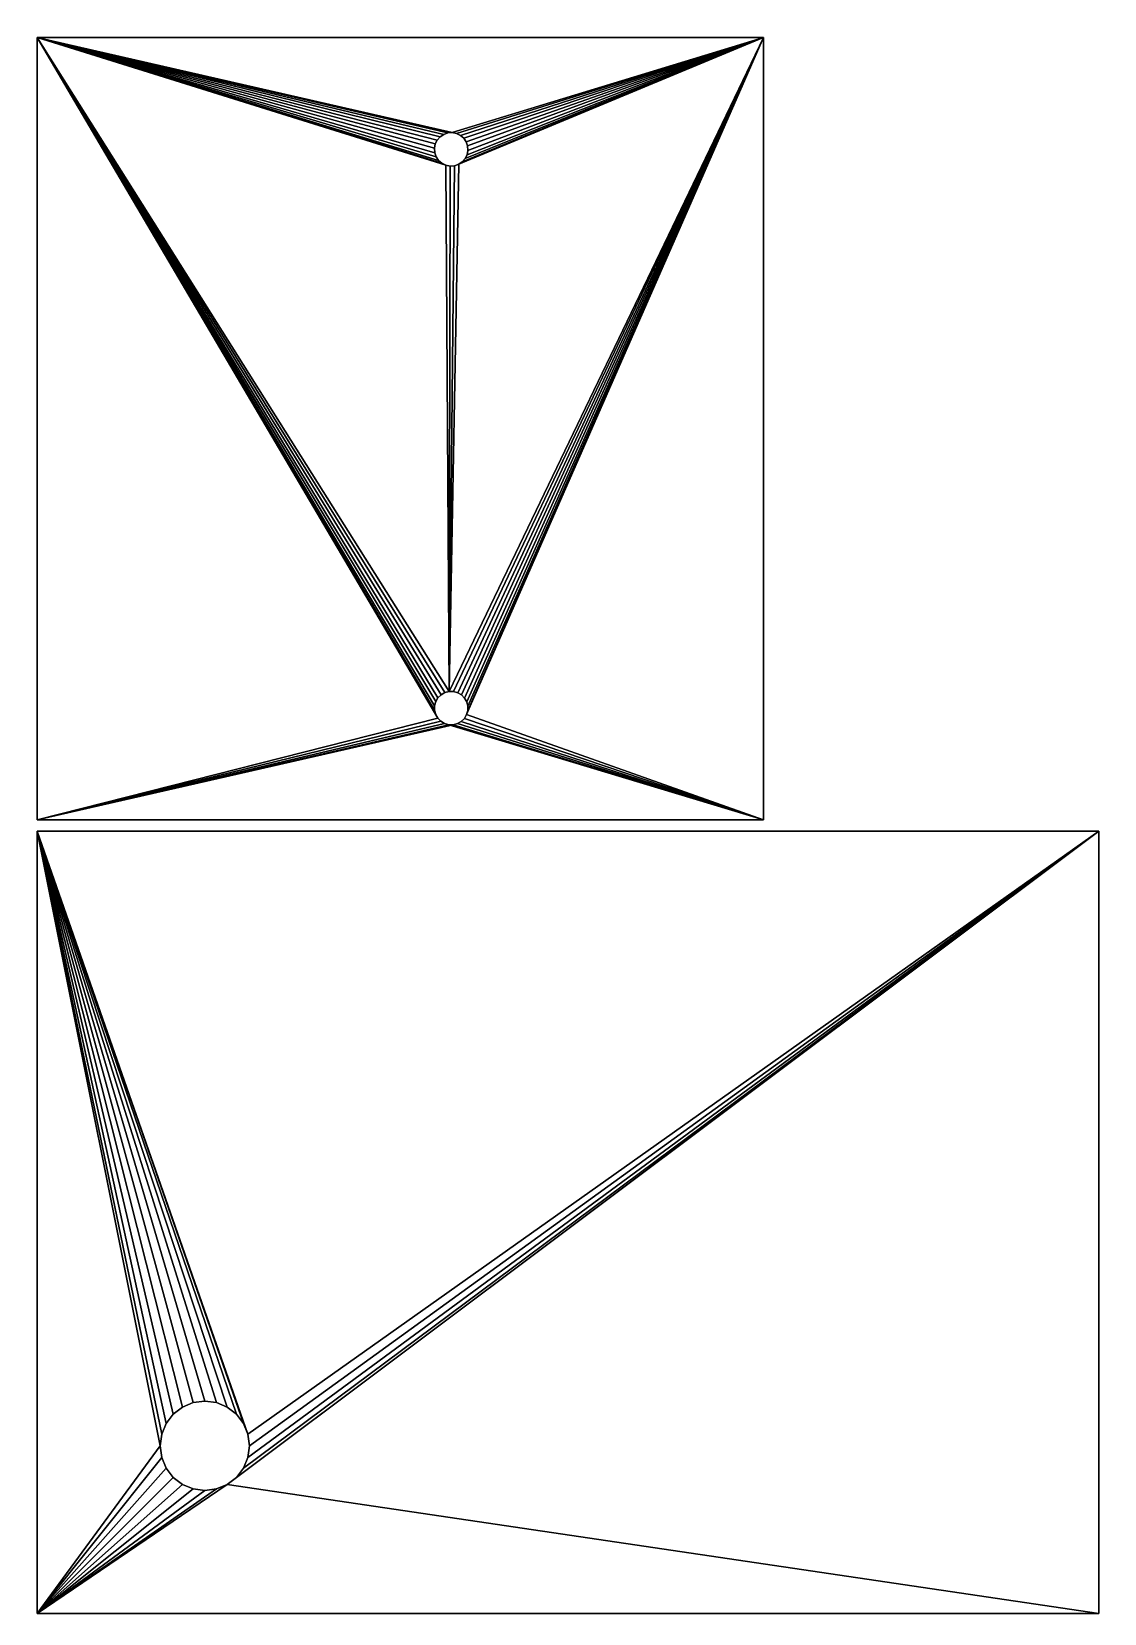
# Model space of a CAD drawing. Header units: metres. Extents: x 0 to 683, y 0 to 667.
# Drawn here: x 517.5 to 613.5, y 142 to 283.5 of the extents above; entities that cross this region are included whole.
import ezdxf

# ---------------------------------------------------------------- set-up
doc = ezdxf.new("R2010")
doc.units = ezdxf.units.M

msp = doc.modelspace()

# ---------------------------------------------------------------- meshes
at = {"layer": 'Base'}
mesh = msp.add_polyface(dxfattribs=at)
corners = [(518, 212, 0), (613, 212, -10), (518, 212, -10), (613, 212, 0)]
mesh.append_faces([[corners[k] for k in face] for face in [(0, 1, 2), (1, 0, 3)]], dxfattribs={"vtx0": -1})
mesh = msp.add_polyface(dxfattribs=at)
corners = [(518, 142, -10), (518, 212, 0), (518, 212, -10), (518, 142, 0)]
mesh.append_faces([[corners[k] for k in face] for face in [(0, 1, 2), (1, 0, 3)]], dxfattribs={"vtx0": -1})
mesh = msp.add_polyface(dxfattribs=at)
corners = [(613, 212, 0), (536.86, 158.04, 0), (537, 157, 0), (518, 212, 0), (536.46, 159, 0), (535.83, 159.83, 0), (535, 160.46, 0), (534.04, 160.86, 0), (533, 161, 0), (531.96, 160.86, 0), (531, 160.46, 0), (530.17, 159.83, 0), (529.54, 159, 0), (529.14, 158.04, 0), (529, 157, 0), (518, 142, 0), (613, 142, 0), (535, 153.54, 0), (535.83, 154.17, 0), (536.46, 155, 0), (536.86, 155.96, 0), (534.04, 153.14, 0), (533, 153, 0), (531.96, 153.14, 0), (531, 153.54, 0), (530.17, 154.17, 0), (529.54, 155, 0), (529.14, 155.96, 0)]
mesh.append_faces([[corners[k] for k in face] for face in [(1, 3, 4), (4, 3, 5), (5, 3, 6), (6, 3, 7), (7, 3, 8), (8, 3, 9), (9, 3, 10), (10, 3, 11), (11, 3, 12), (12, 3, 13), (13, 3, 14), (16, 17, 15), (17, 0, 18), (18, 0, 19), (19, 0, 20), (20, 0, 2)]], dxfattribs={"vtx0": -1, "vtx1": -1})
mesh.append_faces([[corners[k] for k in face] for face in [(0, 1, 2), (1, 0, 3), (14, 3, 15), (17, 16, 0), (15, 17, 21), (15, 21, 22), (15, 22, 23), (15, 23, 24), (15, 24, 25), (15, 25, 26), (15, 26, 27), (15, 27, 14)]], dxfattribs={"vtx0": -1, "vtx2": -1})
mesh = msp.add_polyface(dxfattribs=at)
corners = [(613, 142, -10), (535, 153.54, -10), (613, 212, -10), (518, 142, -10), (535.83, 154.17, -10), (536.46, 155, -10), (536.86, 155.96, -10), (537, 157, -10), (534.04, 153.14, -10), (533, 153, -10), (531.96, 153.14, -10), (531, 153.54, -10), (530.17, 154.17, -10), (529.54, 155, -10), (529.14, 155.96, -10), (529, 157, -10), (536.86, 158.04, -10), (518, 212, -10), (536.46, 159, -10), (535.83, 159.83, -10), (535, 160.46, -10), (534.04, 160.86, -10), (533, 161, -10), (531.96, 160.86, -10), (531, 160.46, -10), (530.17, 159.83, -10), (529.54, 159, -10), (529.14, 158.04, -10)]
mesh.append_faces([[corners[k] for k in face] for face in [(0, 1, 2), (1, 3, 8), (8, 3, 9), (9, 3, 10), (10, 3, 11), (11, 3, 12), (12, 3, 13), (13, 3, 14), (14, 3, 15), (2, 16, 17), (16, 2, 7), (17, 15, 3)]], dxfattribs={"vtx0": -1, "vtx1": -1})
mesh.append_faces([[corners[k] for k in face] for face in [(1, 0, 3), (2, 1, 4), (2, 4, 5), (2, 5, 6), (2, 6, 7), (17, 16, 18), (17, 18, 19), (17, 19, 20), (17, 20, 21), (17, 21, 22), (17, 22, 23), (17, 23, 24), (17, 24, 25), (17, 25, 26), (17, 26, 27), (17, 27, 15)]], dxfattribs={"vtx0": -1, "vtx2": -1})
mesh = msp.add_polyface(dxfattribs=at)
corners = [(613, 142, 0), (613, 212, -10), (613, 212, 0), (613, 142, -10)]
mesh.append_faces([[corners[k] for k in face] for face in [(0, 1, 2), (1, 0, 3)]], dxfattribs={"vtx0": -1})
mesh = msp.add_polyface(dxfattribs=at)
corners = [(531, 160.46, 0), (530.17, 159.83, -10), (531, 160.46, -10), (530.17, 159.83, 0)]
mesh.append_faces([[corners[k] for k in face] for face in [(0, 1, 2), (1, 0, 3)]], dxfattribs={"vtx0": -1})
mesh = msp.add_polyface(dxfattribs=at)
corners = [(531.96, 160.86, 0), (531, 160.46, -10), (531.96, 160.86, -10), (531, 160.46, 0)]
mesh.append_faces([[corners[k] for k in face] for face in [(0, 1, 2), (1, 0, 3)]], dxfattribs={"vtx0": -1})
mesh = msp.add_polyface(dxfattribs=at)
corners = [(533, 161, 0), (531.96, 160.86, -10), (533, 161, -10), (531.96, 160.86, 0)]
mesh.append_faces([[corners[k] for k in face] for face in [(0, 1, 2), (1, 0, 3)]], dxfattribs={"vtx0": -1})
mesh = msp.add_polyface(dxfattribs=at)
corners = [(534.04, 160.86, 0), (533, 161, -10), (534.04, 160.86, -10), (533, 161, 0)]
mesh.append_faces([[corners[k] for k in face] for face in [(0, 1, 2), (1, 0, 3)]], dxfattribs={"vtx0": -1})
mesh = msp.add_polyface(dxfattribs=at)
corners = [(535, 160.46, 0), (534.04, 160.86, -10), (535, 160.46, -10), (534.04, 160.86, 0)]
mesh.append_faces([[corners[k] for k in face] for face in [(0, 1, 2), (1, 0, 3)]], dxfattribs={"vtx0": -1})
mesh = msp.add_polyface(dxfattribs=at)
corners = [(535.83, 159.83, 0), (535, 160.46, -10), (535.83, 159.83, -10), (535, 160.46, 0)]
mesh.append_faces([[corners[k] for k in face] for face in [(0, 1, 2), (1, 0, 3)]], dxfattribs={"vtx0": -1})
mesh = msp.add_polyface(dxfattribs=at)
corners = [(529.14, 158.04, 0), (529.54, 159, -10), (529.54, 159, 0), (529.14, 158.04, -10)]
mesh.append_faces([[corners[k] for k in face] for face in [(0, 1, 2), (1, 0, 3)]], dxfattribs={"vtx0": -1})
mesh = msp.add_polyface(dxfattribs=at)
corners = [(529.54, 159, 0), (530.17, 159.83, -10), (530.17, 159.83, 0), (529.54, 159, -10)]
mesh.append_faces([[corners[k] for k in face] for face in [(0, 1, 2), (1, 0, 3)]], dxfattribs={"vtx0": -1})
mesh = msp.add_polyface(dxfattribs=at)
corners = [(535.83, 159.83, -10), (536.46, 159, 0), (535.83, 159.83, 0), (536.46, 159, -10)]
mesh.append_faces([[corners[k] for k in face] for face in [(0, 1, 2), (1, 0, 3)]], dxfattribs={"vtx0": -1})
mesh = msp.add_polyface(dxfattribs=at)
corners = [(536.46, 159, -10), (536.86, 158.04, 0), (536.46, 159, 0), (536.86, 158.04, -10)]
mesh.append_faces([[corners[k] for k in face] for face in [(0, 1, 2), (1, 0, 3)]], dxfattribs={"vtx0": -1})
mesh = msp.add_polyface(dxfattribs=at)
corners = [(529, 157, 0), (529.14, 158.04, -10), (529.14, 158.04, 0), (529, 157, -10)]
mesh.append_faces([[corners[k] for k in face] for face in [(0, 1, 2), (1, 0, 3)]], dxfattribs={"vtx0": -1})
mesh = msp.add_polyface(dxfattribs=at)
corners = [(536.86, 158.04, -10), (537, 157, 0), (536.86, 158.04, 0), (537, 157, -10)]
mesh.append_faces([[corners[k] for k in face] for face in [(0, 1, 2), (1, 0, 3)]], dxfattribs={"vtx0": -1})
mesh = msp.add_polyface(dxfattribs=at)
corners = [(529.14, 155.96, 0), (529, 157, -10), (529, 157, 0), (529.14, 155.96, -10)]
mesh.append_faces([[corners[k] for k in face] for face in [(0, 1, 2), (1, 0, 3)]], dxfattribs={"vtx0": -1})
mesh = msp.add_polyface(dxfattribs=at)
corners = [(529.54, 155, 0), (529.14, 155.96, -10), (529.14, 155.96, 0), (529.54, 155, -10)]
mesh.append_faces([[corners[k] for k in face] for face in [(0, 1, 2), (1, 0, 3)]], dxfattribs={"vtx0": -1})
mesh = msp.add_polyface(dxfattribs=at)
corners = [(536.86, 155.96, -10), (536.46, 155, 0), (536.86, 155.96, 0), (536.46, 155, -10)]
mesh.append_faces([[corners[k] for k in face] for face in [(0, 1, 2), (1, 0, 3)]], dxfattribs={"vtx0": -1})
mesh = msp.add_polyface(dxfattribs=at)
corners = [(537, 157, -10), (536.86, 155.96, 0), (537, 157, 0), (536.86, 155.96, -10)]
mesh.append_faces([[corners[k] for k in face] for face in [(0, 1, 2), (1, 0, 3)]], dxfattribs={"vtx0": -1})
mesh = msp.add_polyface(dxfattribs=at)
corners = [(530.17, 154.17, 0), (529.54, 155, -10), (529.54, 155, 0), (530.17, 154.17, -10)]
mesh.append_faces([[corners[k] for k in face] for face in [(0, 1, 2), (1, 0, 3)]], dxfattribs={"vtx0": -1})
mesh = msp.add_polyface(dxfattribs=at)
corners = [(536.46, 155, -10), (535.83, 154.17, 0), (536.46, 155, 0), (535.83, 154.17, -10)]
mesh.append_faces([[corners[k] for k in face] for face in [(0, 1, 2), (1, 0, 3)]], dxfattribs={"vtx0": -1})
mesh = msp.add_polyface(dxfattribs=at)
corners = [(530.17, 154.17, 0), (531, 153.54, -10), (530.17, 154.17, -10), (531, 153.54, 0)]
mesh.append_faces([[corners[k] for k in face] for face in [(0, 1, 2), (1, 0, 3)]], dxfattribs={"vtx0": -1})
mesh = msp.add_polyface(dxfattribs=at)
corners = [(531, 153.54, -10), (531.96, 153.14, 0), (531.96, 153.14, -10), (531, 153.54, 0)]
mesh.append_faces([[corners[k] for k in face] for face in [(0, 1, 2), (1, 0, 3)]], dxfattribs={"vtx0": -1})
mesh = msp.add_polyface(dxfattribs=at)
corners = [(531.96, 153.14, 0), (533, 153, -10), (531.96, 153.14, -10), (533, 153, 0)]
mesh.append_faces([[corners[k] for k in face] for face in [(0, 1, 2), (1, 0, 3)]], dxfattribs={"vtx0": -1})
mesh = msp.add_polyface(dxfattribs=at)
corners = [(533, 153, -10), (534.04, 153.14, 0), (534.04, 153.14, -10), (533, 153, 0)]
mesh.append_faces([[corners[k] for k in face] for face in [(0, 1, 2), (1, 0, 3)]], dxfattribs={"vtx0": -1})
mesh = msp.add_polyface(dxfattribs=at)
corners = [(534.04, 153.14, 0), (535, 153.54, -10), (534.04, 153.14, -10), (535, 153.54, 0)]
mesh.append_faces([[corners[k] for k in face] for face in [(0, 1, 2), (1, 0, 3)]], dxfattribs={"vtx0": -1})
mesh = msp.add_polyface(dxfattribs=at)
corners = [(535, 153.54, 0), (535.83, 154.17, -10), (535, 153.54, -10), (535.83, 154.17, 0)]
mesh.append_faces([[corners[k] for k in face] for face in [(0, 1, 2), (1, 0, 3)]], dxfattribs={"vtx0": -1})
mesh = msp.add_polyface(dxfattribs=at)
corners = [(613, 142, 0), (518, 142, -10), (613, 142, -10), (518, 142, 0)]
mesh.append_faces([[corners[k] for k in face] for face in [(0, 1, 2), (1, 0, 3)]], dxfattribs={"vtx0": -1})
at = {"layer": 'Lateral suporte Z'}
mesh = msp.add_polyface(dxfattribs=at)
corners = [(518, 213, -10), (554.46, 221.62, -10), (583, 213, -10), (554.13, 221.82, -10), (553.85, 222.1, -10), (518, 283, -10), (554.84, 221.51, -10), (555.23, 221.51, -10), (553.66, 222.44, -10), (553.56, 222.81, -10), (553.56, 223.21, -10), (553.67, 223.58, -10), (553.86, 223.92, -10), (554.14, 224.2, -10), (554.48, 224.39, -10), (554.86, 224.49, -10), (554.57, 271.58, -10), (554.96, 271.5, -10), (554.22, 271.75, -10), (553.92, 272.01, -10), (553.7, 272.33, -10), (553.58, 272.7, -10), (553.55, 273.09, -10), (553.62, 273.48, -10), (553.8, 273.83, -10), (554.05, 274.12, -10), (554.38, 274.34, -10), (554.75, 274.47, -10), (555.14, 274.5, -10), (556.43, 222.42, -10), (583, 283, -10), (556.23, 222.08, -10), (555.95, 221.8, -10), (555.61, 221.61, -10), (556.53, 222.79, -10), (556.54, 223.19, -10), (556.44, 223.56, -10), (556.24, 223.9, -10), (555.97, 224.18, -10), (555.63, 224.38, -10), (555.25, 224.49, -10), (555.72, 271.66, -10), (555.35, 271.53, -10), (556.04, 271.88, -10), (556.3, 272.17, -10), (556.47, 272.52, -10), (556.54, 272.91, -10), (556.52, 273.3, -10), (556.39, 273.67, -10), (556.17, 273.99, -10), (555.87, 274.25, -10), (555.52, 274.42, -10)]
mesh.append_faces([[corners[k] for k in face] for face in [(0, 1, 2), (1, 0, 3), (3, 0, 4), (4, 5, 8), (8, 5, 9), (9, 5, 10), (10, 5, 11), (11, 5, 12), (12, 5, 13), (13, 5, 14), (14, 5, 15), (16, 5, 18), (18, 5, 19), (19, 5, 20), (20, 5, 21), (21, 5, 22), (22, 5, 23), (23, 5, 24), (24, 5, 25), (25, 5, 26), (26, 5, 27), (27, 5, 28), (2, 29, 30), (29, 2, 31), (31, 2, 32), (32, 2, 33), (33, 2, 7), (41, 15, 42), (42, 15, 17), (30, 28, 5)]], dxfattribs={"vtx0": -1, "vtx1": -1})
mesh.append_faces([[corners[k] for k in face] for face in [(15, 5, 16), (30, 15, 41)]], dxfattribs={"vtx0": -1, "vtx1": -1, "vtx2": -1})
mesh.append_faces([[corners[k] for k in face] for face in [(4, 0, 5), (2, 1, 6), (2, 6, 7), (15, 16, 17), (30, 29, 34), (30, 34, 35), (30, 35, 36), (30, 36, 37), (30, 37, 38), (30, 38, 39), (30, 39, 40), (30, 40, 15), (30, 41, 43), (30, 43, 44), (30, 44, 45), (30, 45, 46), (30, 46, 47), (30, 47, 48), (30, 48, 49), (30, 49, 50), (30, 50, 51), (30, 51, 28)]], dxfattribs={"vtx0": -1, "vtx2": -1})
mesh = msp.add_polyface(dxfattribs=at)
corners = [(583, 283, 0), (518, 283, -10), (518, 283, 0), (583, 283, -10)]
mesh.append_faces([[corners[k] for k in face] for face in [(0, 1, 2), (1, 0, 3)]], dxfattribs={"vtx0": -1})
mesh = msp.add_polyface(dxfattribs=at)
corners = [(583, 213, 0), (555.23, 221.51, 0), (518, 213, 0), (555.61, 221.61, 0), (555.95, 221.8, 0), (556.23, 222.08, 0), (556.43, 222.42, 0), (583, 283, 0), (556.53, 222.79, 0), (556.54, 223.19, 0), (556.44, 223.56, 0), (556.24, 223.9, 0), (555.97, 224.18, 0), (555.63, 224.38, 0), (555.25, 224.49, 0), (554.86, 224.49, 0), (555.72, 271.66, 0), (555.35, 271.53, 0), (554.96, 271.5, 0), (556.04, 271.88, 0), (556.3, 272.17, 0), (556.47, 272.52, 0), (556.54, 272.91, 0), (556.52, 273.3, 0), (556.39, 273.67, 0), (556.17, 273.99, 0), (555.87, 274.25, 0), (555.52, 274.42, 0), (555.14, 274.5, 0), (553.85, 222.1, 0), (518, 283, 0), (554.13, 221.82, 0), (554.46, 221.62, 0), (554.84, 221.51, 0), (553.66, 222.44, 0), (553.56, 222.81, 0), (553.56, 223.21, 0), (553.67, 223.58, 0), (553.86, 223.92, 0), (554.14, 224.2, 0), (554.48, 224.39, 0), (554.57, 271.58, 0), (554.22, 271.75, 0), (553.92, 272.01, 0), (553.7, 272.33, 0), (553.58, 272.7, 0), (553.55, 273.09, 0), (553.62, 273.48, 0), (553.8, 273.83, 0), (554.05, 274.12, 0), (554.38, 274.34, 0), (554.75, 274.47, 0)]
mesh.append_faces([[corners[k] for k in face] for face in [(0, 1, 2), (1, 0, 3), (3, 0, 4), (4, 0, 5), (5, 0, 6), (6, 7, 8), (8, 7, 9), (9, 7, 10), (10, 7, 11), (11, 7, 12), (12, 7, 13), (13, 7, 14), (14, 7, 15), (16, 7, 19), (19, 7, 20), (20, 7, 21), (21, 7, 22), (22, 7, 23), (23, 7, 24), (24, 7, 25), (25, 7, 26), (26, 7, 27), (27, 7, 28), (2, 29, 30), (29, 2, 31), (31, 2, 32), (32, 2, 33), (33, 2, 1), (41, 15, 18), (30, 28, 7)]], dxfattribs={"vtx0": -1, "vtx1": -1})
mesh.append_faces([[corners[k] for k in face] for face in [(15, 7, 16), (30, 15, 41)]], dxfattribs={"vtx0": -1, "vtx1": -1, "vtx2": -1})
mesh.append_faces([[corners[k] for k in face] for face in [(6, 0, 7), (15, 16, 17), (15, 17, 18), (30, 29, 34), (30, 34, 35), (30, 35, 36), (30, 36, 37), (30, 37, 38), (30, 38, 39), (30, 39, 40), (30, 40, 15), (30, 41, 42), (30, 42, 43), (30, 43, 44), (30, 44, 45), (30, 45, 46), (30, 46, 47), (30, 47, 48), (30, 48, 49), (30, 49, 50), (30, 50, 51), (30, 51, 28)]], dxfattribs={"vtx0": -1, "vtx2": -1})
mesh = msp.add_polyface(dxfattribs=at)
corners = [(518, 283, -10), (518, 213, 0), (518, 283, 0), (518, 213, -10)]
mesh.append_faces([[corners[k] for k in face] for face in [(0, 1, 2), (1, 0, 3)]], dxfattribs={"vtx0": -1})
mesh = msp.add_polyface(dxfattribs=at)
corners = [(583, 213, -10), (583, 283, 0), (583, 213, 0), (583, 283, -10)]
mesh.append_faces([[corners[k] for k in face] for face in [(0, 1, 2), (1, 0, 3)]], dxfattribs={"vtx0": -1})
mesh = msp.add_polyface(dxfattribs=at)
corners = [(553.55, 273.09, -10), (553.62, 273.48, 0), (553.55, 273.09, 0), (553.62, 273.48, -10)]
mesh.append_faces([[corners[k] for k in face] for face in [(0, 1, 2), (1, 0, 3)]], dxfattribs={"vtx0": -1})
mesh = msp.add_polyface(dxfattribs=at)
corners = [(553.62, 273.48, -10), (553.8, 273.83, 0), (553.62, 273.48, 0), (553.8, 273.83, -10)]
mesh.append_faces([[corners[k] for k in face] for face in [(0, 1, 2), (1, 0, 3)]], dxfattribs={"vtx0": -1})
mesh = msp.add_polyface(dxfattribs=at)
corners = [(553.8, 273.83, -10), (554.05, 274.12, 0), (553.8, 273.83, 0), (554.05, 274.12, -10)]
mesh.append_faces([[corners[k] for k in face] for face in [(0, 1, 2), (1, 0, 3)]], dxfattribs={"vtx0": -1})
mesh = msp.add_polyface(dxfattribs=at)
corners = [(554.38, 274.34, -10), (554.05, 274.12, 0), (554.05, 274.12, -10), (554.38, 274.34, 0)]
mesh.append_faces([[corners[k] for k in face] for face in [(0, 1, 2), (1, 0, 3)]], dxfattribs={"vtx0": -1})
mesh = msp.add_polyface(dxfattribs=at)
corners = [(554.75, 274.47, -10), (554.38, 274.34, 0), (554.38, 274.34, -10), (554.75, 274.47, 0)]
mesh.append_faces([[corners[k] for k in face] for face in [(0, 1, 2), (1, 0, 3)]], dxfattribs={"vtx0": -1})
mesh = msp.add_polyface(dxfattribs=at)
corners = [(555.14, 274.5, -10), (554.75, 274.47, 0), (554.75, 274.47, -10), (555.14, 274.5, 0)]
mesh.append_faces([[corners[k] for k in face] for face in [(0, 1, 2), (1, 0, 3)]], dxfattribs={"vtx0": -1})
mesh = msp.add_polyface(dxfattribs=at)
corners = [(555.52, 274.42, -10), (555.14, 274.5, 0), (555.14, 274.5, -10), (555.52, 274.42, 0)]
mesh.append_faces([[corners[k] for k in face] for face in [(0, 1, 2), (1, 0, 3)]], dxfattribs={"vtx0": -1})
mesh = msp.add_polyface(dxfattribs=at)
corners = [(555.87, 274.25, -10), (555.52, 274.42, 0), (555.52, 274.42, -10), (555.87, 274.25, 0)]
mesh.append_faces([[corners[k] for k in face] for face in [(0, 1, 2), (1, 0, 3)]], dxfattribs={"vtx0": -1})
mesh = msp.add_polyface(dxfattribs=at)
corners = [(556.17, 273.99, -10), (555.87, 274.25, 0), (555.87, 274.25, -10), (556.17, 273.99, 0)]
mesh.append_faces([[corners[k] for k in face] for face in [(0, 1, 2), (1, 0, 3)]], dxfattribs={"vtx0": -1})
mesh = msp.add_polyface(dxfattribs=at)
corners = [(556.17, 273.99, -10), (556.39, 273.67, 0), (556.17, 273.99, 0), (556.39, 273.67, -10)]
mesh.append_faces([[corners[k] for k in face] for face in [(0, 1, 2), (1, 0, 3)]], dxfattribs={"vtx0": -1})
mesh = msp.add_polyface(dxfattribs=at)
corners = [(556.39, 273.67, -10), (556.52, 273.3, 0), (556.39, 273.67, 0), (556.52, 273.3, -10)]
mesh.append_faces([[corners[k] for k in face] for face in [(0, 1, 2), (1, 0, 3)]], dxfattribs={"vtx0": -1})
mesh = msp.add_polyface(dxfattribs=at)
corners = [(556.52, 273.3, -10), (556.54, 272.91, 0), (556.52, 273.3, 0), (556.54, 272.91, -10)]
mesh.append_faces([[corners[k] for k in face] for face in [(0, 1, 2), (1, 0, 3)]], dxfattribs={"vtx0": -1})
mesh = msp.add_polyface(dxfattribs=at)
corners = [(553.58, 272.7, -10), (553.55, 273.09, 0), (553.58, 272.7, 0), (553.55, 273.09, -10)]
mesh.append_faces([[corners[k] for k in face] for face in [(0, 1, 2), (1, 0, 3)]], dxfattribs={"vtx0": -1})
mesh = msp.add_polyface(dxfattribs=at)
corners = [(553.7, 272.33, -10), (553.58, 272.7, 0), (553.7, 272.33, 0), (553.58, 272.7, -10)]
mesh.append_faces([[corners[k] for k in face] for face in [(0, 1, 2), (1, 0, 3)]], dxfattribs={"vtx0": -1})
mesh = msp.add_polyface(dxfattribs=at)
corners = [(553.92, 272.01, -10), (553.7, 272.33, 0), (553.92, 272.01, 0), (553.7, 272.33, -10)]
mesh.append_faces([[corners[k] for k in face] for face in [(0, 1, 2), (1, 0, 3)]], dxfattribs={"vtx0": -1})
mesh = msp.add_polyface(dxfattribs=at)
corners = [(554.22, 271.75, 0), (553.92, 272.01, -10), (553.92, 272.01, 0), (554.22, 271.75, -10)]
mesh.append_faces([[corners[k] for k in face] for face in [(0, 1, 2), (1, 0, 3)]], dxfattribs={"vtx0": -1})
mesh = msp.add_polyface(dxfattribs=at)
corners = [(554.57, 271.58, 0), (554.22, 271.75, -10), (554.22, 271.75, 0), (554.57, 271.58, -10)]
mesh.append_faces([[corners[k] for k in face] for face in [(0, 1, 2), (1, 0, 3)]], dxfattribs={"vtx0": -1})
mesh = msp.add_polyface(dxfattribs=at)
corners = [(556.04, 271.88, 0), (555.72, 271.66, -10), (555.72, 271.66, 0), (556.04, 271.88, -10)]
mesh.append_faces([[corners[k] for k in face] for face in [(0, 1, 2), (1, 0, 3)]], dxfattribs={"vtx0": -1})
mesh = msp.add_polyface(dxfattribs=at)
corners = [(556.3, 272.17, -10), (556.04, 271.88, 0), (556.3, 272.17, 0), (556.04, 271.88, -10)]
mesh.append_faces([[corners[k] for k in face] for face in [(0, 1, 2), (1, 0, 3)]], dxfattribs={"vtx0": -1})
mesh = msp.add_polyface(dxfattribs=at)
corners = [(556.47, 272.52, -10), (556.3, 272.17, 0), (556.47, 272.52, 0), (556.3, 272.17, -10)]
mesh.append_faces([[corners[k] for k in face] for face in [(0, 1, 2), (1, 0, 3)]], dxfattribs={"vtx0": -1})
mesh = msp.add_polyface(dxfattribs=at)
corners = [(556.54, 272.91, -10), (556.47, 272.52, 0), (556.54, 272.91, 0), (556.47, 272.52, -10)]
mesh.append_faces([[corners[k] for k in face] for face in [(0, 1, 2), (1, 0, 3)]], dxfattribs={"vtx0": -1})
mesh = msp.add_polyface(dxfattribs=at)
corners = [(554.96, 271.5, 0), (554.57, 271.58, -10), (554.57, 271.58, 0), (554.96, 271.5, -10)]
mesh.append_faces([[corners[k] for k in face] for face in [(0, 1, 2), (1, 0, 3)]], dxfattribs={"vtx0": -1})
mesh = msp.add_polyface(dxfattribs=at)
corners = [(555.35, 271.53, 0), (554.96, 271.5, -10), (554.96, 271.5, 0), (555.35, 271.53, -10)]
mesh.append_faces([[corners[k] for k in face] for face in [(0, 1, 2), (1, 0, 3)]], dxfattribs={"vtx0": -1})
mesh = msp.add_polyface(dxfattribs=at)
corners = [(555.72, 271.66, 0), (555.35, 271.53, -10), (555.35, 271.53, 0), (555.72, 271.66, -10)]
mesh.append_faces([[corners[k] for k in face] for face in [(0, 1, 2), (1, 0, 3)]], dxfattribs={"vtx0": -1})
mesh = msp.add_polyface(dxfattribs=at)
corners = [(553.67, 223.58, -10), (553.86, 223.92, 0), (553.67, 223.58, 0), (553.86, 223.92, -10)]
mesh.append_faces([[corners[k] for k in face] for face in [(0, 1, 2), (1, 0, 3)]], dxfattribs={"vtx0": -1})
mesh = msp.add_polyface(dxfattribs=at)
corners = [(554.14, 224.2, -10), (553.86, 223.92, 0), (553.86, 223.92, -10), (554.14, 224.2, 0)]
mesh.append_faces([[corners[k] for k in face] for face in [(0, 1, 2), (1, 0, 3)]], dxfattribs={"vtx0": -1})
mesh = msp.add_polyface(dxfattribs=at)
corners = [(554.48, 224.39, -10), (554.14, 224.2, 0), (554.14, 224.2, -10), (554.48, 224.39, 0)]
mesh.append_faces([[corners[k] for k in face] for face in [(0, 1, 2), (1, 0, 3)]], dxfattribs={"vtx0": -1})
mesh = msp.add_polyface(dxfattribs=at)
corners = [(554.86, 224.49, -10), (554.48, 224.39, 0), (554.48, 224.39, -10), (554.86, 224.49, 0)]
mesh.append_faces([[corners[k] for k in face] for face in [(0, 1, 2), (1, 0, 3)]], dxfattribs={"vtx0": -1})
mesh = msp.add_polyface(dxfattribs=at)
corners = [(555.25, 224.49, -10), (554.86, 224.49, 0), (554.86, 224.49, -10), (555.25, 224.49, 0)]
mesh.append_faces([[corners[k] for k in face] for face in [(0, 1, 2), (1, 0, 3)]], dxfattribs={"vtx0": -1})
mesh = msp.add_polyface(dxfattribs=at)
corners = [(555.63, 224.38, -10), (555.25, 224.49, 0), (555.25, 224.49, -10), (555.63, 224.38, 0)]
mesh.append_faces([[corners[k] for k in face] for face in [(0, 1, 2), (1, 0, 3)]], dxfattribs={"vtx0": -1})
mesh = msp.add_polyface(dxfattribs=at)
corners = [(555.97, 224.18, -10), (555.63, 224.38, 0), (555.63, 224.38, -10), (555.97, 224.18, 0)]
mesh.append_faces([[corners[k] for k in face] for face in [(0, 1, 2), (1, 0, 3)]], dxfattribs={"vtx0": -1})
mesh = msp.add_polyface(dxfattribs=at)
corners = [(555.97, 224.18, -10), (556.24, 223.9, 0), (555.97, 224.18, 0), (556.24, 223.9, -10)]
mesh.append_faces([[corners[k] for k in face] for face in [(0, 1, 2), (1, 0, 3)]], dxfattribs={"vtx0": -1})
mesh = msp.add_polyface(dxfattribs=at)
corners = [(556.24, 223.9, -10), (556.44, 223.56, 0), (556.24, 223.9, 0), (556.44, 223.56, -10)]
mesh.append_faces([[corners[k] for k in face] for face in [(0, 1, 2), (1, 0, 3)]], dxfattribs={"vtx0": -1})
mesh = msp.add_polyface(dxfattribs=at)
corners = [(553.56, 223.21, -10), (553.67, 223.58, 0), (553.56, 223.21, 0), (553.67, 223.58, -10)]
mesh.append_faces([[corners[k] for k in face] for face in [(0, 1, 2), (1, 0, 3)]], dxfattribs={"vtx0": -1})
mesh = msp.add_polyface(dxfattribs=at)
corners = [(553.56, 222.81, -10), (553.56, 223.21, 0), (553.56, 222.81, 0), (553.56, 223.21, -10)]
mesh.append_faces([[corners[k] for k in face] for face in [(0, 1, 2), (1, 0, 3)]], dxfattribs={"vtx0": -1})
mesh = msp.add_polyface(dxfattribs=at)
corners = [(553.66, 222.44, -10), (553.56, 222.81, 0), (553.66, 222.44, 0), (553.56, 222.81, -10)]
mesh.append_faces([[corners[k] for k in face] for face in [(0, 1, 2), (1, 0, 3)]], dxfattribs={"vtx0": -1})
mesh = msp.add_polyface(dxfattribs=at)
corners = [(553.85, 222.1, -10), (553.66, 222.44, 0), (553.85, 222.1, 0), (553.66, 222.44, -10)]
mesh.append_faces([[corners[k] for k in face] for face in [(0, 1, 2), (1, 0, 3)]], dxfattribs={"vtx0": -1})
mesh = msp.add_polyface(dxfattribs=at)
corners = [(556.43, 222.42, -10), (556.23, 222.08, 0), (556.43, 222.42, 0), (556.23, 222.08, -10)]
mesh.append_faces([[corners[k] for k in face] for face in [(0, 1, 2), (1, 0, 3)]], dxfattribs={"vtx0": -1})
mesh = msp.add_polyface(dxfattribs=at)
corners = [(556.53, 222.79, -10), (556.43, 222.42, 0), (556.53, 222.79, 0), (556.43, 222.42, -10)]
mesh.append_faces([[corners[k] for k in face] for face in [(0, 1, 2), (1, 0, 3)]], dxfattribs={"vtx0": -1})
mesh = msp.add_polyface(dxfattribs=at)
corners = [(556.44, 223.56, -10), (556.54, 223.19, 0), (556.44, 223.56, 0), (556.54, 223.19, -10)]
mesh.append_faces([[corners[k] for k in face] for face in [(0, 1, 2), (1, 0, 3)]], dxfattribs={"vtx0": -1})
mesh = msp.add_polyface(dxfattribs=at)
corners = [(556.54, 223.19, -10), (556.53, 222.79, 0), (556.54, 223.19, 0), (556.53, 222.79, -10)]
mesh.append_faces([[corners[k] for k in face] for face in [(0, 1, 2), (1, 0, 3)]], dxfattribs={"vtx0": -1})
mesh = msp.add_polyface(dxfattribs=at)
corners = [(554.13, 221.82, -10), (553.85, 222.1, 0), (554.13, 221.82, 0), (553.85, 222.1, -10)]
mesh.append_faces([[corners[k] for k in face] for face in [(0, 1, 2), (1, 0, 3)]], dxfattribs={"vtx0": -1})
mesh = msp.add_polyface(dxfattribs=at)
corners = [(554.46, 221.62, 0), (554.13, 221.82, -10), (554.13, 221.82, 0), (554.46, 221.62, -10)]
mesh.append_faces([[corners[k] for k in face] for face in [(0, 1, 2), (1, 0, 3)]], dxfattribs={"vtx0": -1})
mesh = msp.add_polyface(dxfattribs=at)
corners = [(554.84, 221.51, 0), (554.46, 221.62, -10), (554.46, 221.62, 0), (554.84, 221.51, -10)]
mesh.append_faces([[corners[k] for k in face] for face in [(0, 1, 2), (1, 0, 3)]], dxfattribs={"vtx0": -1})
mesh = msp.add_polyface(dxfattribs=at)
corners = [(555.23, 221.51, 0), (554.84, 221.51, -10), (554.84, 221.51, 0), (555.23, 221.51, -10)]
mesh.append_faces([[corners[k] for k in face] for face in [(0, 1, 2), (1, 0, 3)]], dxfattribs={"vtx0": -1})
mesh = msp.add_polyface(dxfattribs=at)
corners = [(555.61, 221.61, 0), (555.23, 221.51, -10), (555.23, 221.51, 0), (555.61, 221.61, -10)]
mesh.append_faces([[corners[k] for k in face] for face in [(0, 1, 2), (1, 0, 3)]], dxfattribs={"vtx0": -1})
mesh = msp.add_polyface(dxfattribs=at)
corners = [(555.95, 221.8, 0), (555.61, 221.61, -10), (555.61, 221.61, 0), (555.95, 221.8, -10)]
mesh.append_faces([[corners[k] for k in face] for face in [(0, 1, 2), (1, 0, 3)]], dxfattribs={"vtx0": -1})
mesh = msp.add_polyface(dxfattribs=at)
corners = [(556.23, 222.08, 0), (555.95, 221.8, -10), (555.95, 221.8, 0), (556.23, 222.08, -10)]
mesh.append_faces([[corners[k] for k in face] for face in [(0, 1, 2), (1, 0, 3)]], dxfattribs={"vtx0": -1})
mesh = msp.add_polyface(dxfattribs=at)
corners = [(583, 213, -10), (518, 213, 0), (518, 213, -10), (583, 213, 0)]
mesh.append_faces([[corners[k] for k in face] for face in [(0, 1, 2), (1, 0, 3)]], dxfattribs={"vtx0": -1})
at = {"layer": 'mesa'}
mesh = msp.add_polyface(dxfattribs=at)
corners = [(272.92, 666.5), (615.72, 616.5), (662.96, 666.5), (320.13, 616.5), (682.92, 666.5), (485.85, 236.22), (682.92, 640.23), (672.6, 664.73), (672.9, 666.01), (671.98, 663.58), (671.09, 662.63), (669.98, 661.94), (668.73, 661.57), (667.43, 661.52), (666.16, 661.82), (665.01, 662.44), (664.05, 663.33), (663.36, 664.44), (662.99, 665.69), (467.92, 313.52), (472.89, 257.03), (472.59, 258.3), (471.96, 259.44), (471.06, 260.39), (469.95, 261.07), (468.7, 261.44), (467.39, 261.47), (466.12, 261.17), (464.98, 260.54), (464.03, 259.64), (463.35, 258.53), (462.98, 257.28), (462.95, 255.97), (450, 236.22), (252.92, 640.23), (271.46, 662.96), (272.25, 664), (272.75, 665.21), (270.42, 662.17), (269.22, 661.67), (267.92, 661.5), (266.63, 661.67), (265.42, 662.17), (264.39, 662.96), (263.59, 664), (263.09, 665.21), (262.92, 666.5), (252.92, 666.5), (470.86, 252.46), (471.81, 253.36), (472.49, 254.47), (472.86, 255.72), (469.72, 251.83), (468.45, 251.53), (467.14, 251.56), (465.89, 251.93), (464.78, 252.61), (463.88, 253.56), (463.26, 254.7), (672.88, 666.5)]
mesh.append_faces([[corners[k] for k in face] for face in [(4, 5, 6), (34, 46, 47)]], dxfattribs={"vtx0": -1})
mesh.append_faces([[corners[k] for k in face] for face in [(0, 1, 2), (1, 0, 3), (7, 4, 8), (20, 19, 21), (21, 19, 22), (22, 19, 23), (23, 19, 24), (24, 19, 25), (25, 19, 26), (26, 3, 27), (27, 3, 28), (28, 3, 29), (29, 3, 30), (30, 3, 31), (31, 3, 32), (33, 3, 34), (35, 3, 36), (36, 3, 37), (37, 3, 0), (5, 48, 33), (48, 5, 49), (49, 5, 50), (50, 5, 51), (51, 5, 20)]], dxfattribs={"vtx0": -1, "vtx1": -1})
mesh.append_faces([[corners[k] for k in face] for face in [(5, 4, 7), (5, 2, 1), (5, 19, 20), (32, 3, 33), (34, 3, 35)]], dxfattribs={"vtx0": -1, "vtx1": -1, "vtx2": -1})
mesh.append_faces([[corners[k] for k in face] for face in [(5, 7, 9), (5, 9, 10), (5, 10, 11), (5, 11, 12), (5, 12, 13), (5, 13, 14), (5, 14, 15), (5, 15, 16), (5, 16, 17), (5, 17, 18), (5, 18, 2), (5, 1, 19), (26, 19, 3), (34, 35, 38), (34, 38, 39), (34, 39, 40), (34, 40, 41), (34, 41, 42), (34, 42, 43), (34, 43, 44), (34, 44, 45), (34, 45, 46), (33, 48, 52), (33, 52, 53), (33, 53, 54), (33, 54, 55), (33, 55, 56), (33, 56, 57), (33, 57, 58), (33, 58, 32)]], dxfattribs={"vtx0": -1, "vtx2": -1})
mesh.append_faces([[corners[k] for k in face] for face in [(59, 8, 4)]], dxfattribs={"vtx1": -1})
mesh = msp.add_polyface(dxfattribs=at)
corners = [(485.85, 236.22, -10), (472.86, 255.72, -10), (472.89, 257.03, -10), (472.49, 254.47, -10), (471.81, 253.36, -10), (470.86, 252.46, -10), (450, 236.22, -10), (469.72, 251.83, -10), (468.45, 251.53, -10), (467.14, 251.56, -10), (465.89, 251.93, -10), (464.78, 252.61, -10), (463.88, 253.56, -10), (463.26, 254.7, -10), (462.95, 255.97, -10), (682.92, 666.5, -10), (682.92, 640.23, -10), (672.6, 664.73, -10), (672.9, 666.01, -10), (671.98, 663.58, -10), (671.09, 662.63, -10), (669.98, 661.94, -10), (668.73, 661.57, -10), (667.43, 661.52, -10), (666.16, 661.82, -10), (665.01, 662.44, -10), (664.05, 663.33, -10), (663.36, 664.44, -10), (662.99, 665.69, -10), (662.96, 666.5, -10), (615.72, 616.5, -10), (467.92, 313.52, -10), (472.59, 258.3, -10), (471.96, 259.44, -10), (471.06, 260.39, -10), (469.95, 261.07, -10), (468.7, 261.44, -10), (467.39, 261.47, -10), (320.13, 616.5, -10), (466.12, 261.17, -10), (464.98, 260.54, -10), (464.03, 259.64, -10), (463.35, 258.53, -10), (462.98, 257.28, -10), (252.92, 640.23, -10), (271.46, 662.96, -10), (272.25, 664, -10), (272.75, 665.21, -10), (272.92, 666.5, -10), (270.42, 662.17, -10), (269.22, 661.67, -10), (267.92, 661.5, -10), (266.63, 661.67, -10), (265.42, 662.17, -10), (264.39, 662.96, -10), (263.59, 664, -10), (263.09, 665.21, -10), (262.92, 666.5, -10), (252.92, 666.5, -10), (672.88, 666.5, -10)]
mesh.append_faces([[corners[k] for k in face] for face in [(0, 15, 16), (57, 44, 58)]], dxfattribs={"vtx0": -1})
mesh.append_faces([[corners[k] for k in face] for face in [(1, 0, 3), (3, 0, 4), (4, 0, 5), (5, 6, 7), (7, 6, 8), (8, 6, 9), (9, 6, 10), (10, 6, 11), (11, 6, 12), (12, 6, 13), (13, 6, 14), (17, 0, 19), (19, 0, 20), (20, 0, 21), (21, 0, 22), (22, 0, 23), (23, 0, 24), (24, 0, 25), (25, 0, 26), (26, 0, 27), (27, 0, 28), (28, 0, 29), (30, 0, 31), (31, 37, 38), (45, 44, 49), (49, 44, 50), (50, 44, 51), (51, 44, 52), (52, 44, 53), (53, 44, 54), (54, 44, 55), (55, 44, 56), (56, 44, 57)]], dxfattribs={"vtx0": -1, "vtx1": -1})
mesh.append_faces([[corners[k] for k in face] for face in [(15, 0, 17), (29, 0, 30), (31, 0, 2), (38, 14, 6), (38, 44, 45)]], dxfattribs={"vtx0": -1, "vtx1": -1, "vtx2": -1})
mesh.append_faces([[corners[k] for k in face] for face in [(0, 1, 2), (5, 0, 6), (15, 17, 18), (31, 2, 32), (31, 32, 33), (31, 33, 34), (31, 34, 35), (31, 35, 36), (31, 36, 37), (38, 37, 39), (38, 39, 40), (38, 40, 41), (38, 41, 42), (38, 42, 43), (38, 43, 14), (38, 6, 44), (38, 45, 46), (38, 46, 47), (38, 47, 48), (30, 48, 29), (48, 30, 38)]], dxfattribs={"vtx0": -1, "vtx2": -1})
mesh.append_faces([[corners[k] for k in face] for face in [(59, 15, 18)]], dxfattribs={"vtx1": -1})
mesh = msp.add_polyface(dxfattribs=at)
corners = [(485.85, 236.22), (682.92, 640.23, -10), (682.92, 640.23), (485.85, 236.22, -10)]
mesh.append_faces([[corners[k] for k in face] for face in [(0, 1, 2), (1, 0, 3)]], dxfattribs={"vtx0": -1})

doc.saveas('drawing.dxf')
